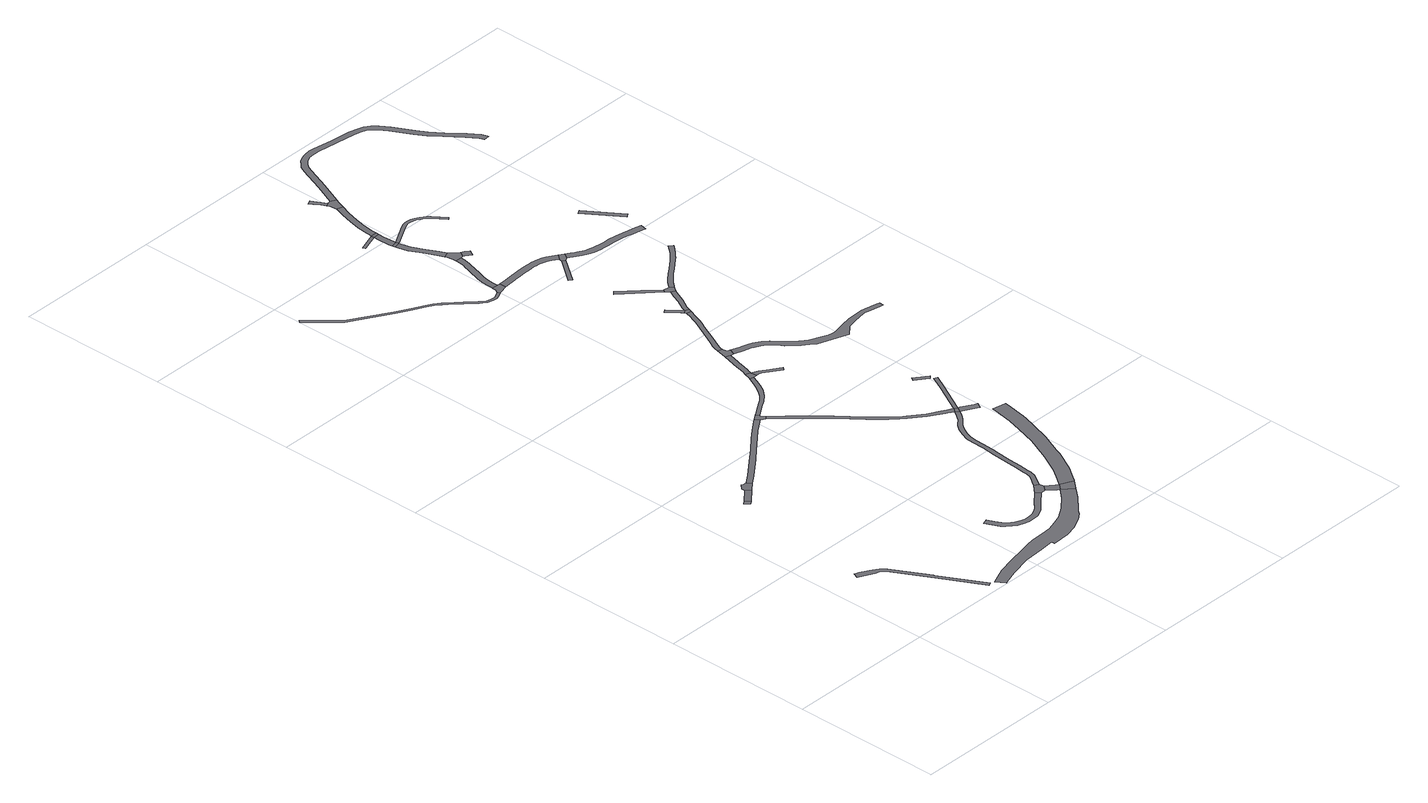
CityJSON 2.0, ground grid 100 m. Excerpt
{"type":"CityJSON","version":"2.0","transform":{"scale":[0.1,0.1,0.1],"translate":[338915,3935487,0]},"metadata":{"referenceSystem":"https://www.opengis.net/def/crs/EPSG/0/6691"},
"CityObjects":{
"road1":{"type":"Road","attributes":{"RoadStructureAttribute.sectionType":"1"},"geometry":[{"type":"MultiSurface","lod":"1","boundaries":[[[0,1,2,3,4,5,6,7,8,9,10,11,12,13,14,15,16,17,18]]]}]},
"road2":{"type":"Road","geometry":[{"type":"MultiSurface","lod":"1","boundaries":[[[19,20,21,22]]]}]},
"road3":{"type":"Road","attributes":{"RoadStructureAttribute.sectionType":"1"},"geometry":[{"type":"MultiSurface","lod":"1","boundaries":[[[23,21,20,24]]]}]},
"road4":{"type":"Road","geometry":[{"type":"MultiSurface","lod":"1","boundaries":[[[25,26,27,28,29,23,24,30]]]}]},
"road5":{"type":"Road","attributes":{"function":"3","RoadStructureAttribute.sectionType":"1"},"geometry":[{"type":"MultiSurface","lod":"1","boundaries":[[[31,32,33,34,35,36,37,38,39,40,41,42,43,44,45,46,47,48,49,50,51,52,53,54,55,56,57,58,59,60,61]]]}]},
"road6":{"type":"Road","attributes":{"RoadStructureAttribute.sectionType":"1"},"geometry":[{"type":"MultiSurface","lod":"1","boundaries":[[[62,63,64,65,66,67,68,69,70,71,72,73,74,75,25,30]]]}]},
"road7":{"type":"Road","attributes":{"RoadStructureAttribute.sectionType":"1"},"geometry":[{"type":"MultiSurface","lod":"1","boundaries":[[[76,77,78,79,80,81,82,83,84,85,86,87,88,89,90,91,92,93,94,95,96,97,98,99,100,101,102,103,104,105]]]}]},
"road8":{"type":"Road","geometry":[{"type":"MultiSurface","lod":"1","boundaries":[[[106,107,108,109,110,111,69,68,112,113,114,115]]]}]},
"road9":{"type":"Road","geometry":[{"type":"MultiSurface","lod":"1","boundaries":[[[116,105,104,117,118,119,120,121]]]}]},
"road10":{"type":"Road","attributes":{"RoadStructureAttribute.sectionType":"1"},"geometry":[{"type":"MultiSurface","lod":"1","boundaries":[[[122,123,119,118,124,61]]]}]},
"road11":{"type":"Road","attributes":{"RoadStructureAttribute.sectionType":"1"},"geometry":[{"type":"MultiSurface","lod":"1","boundaries":[[[125,126,127,128,129,130,131,132,133,134,135,136,137,138,139,140,141,142,143,144,145,146,147,148,149,150,151,152,153,154,155,156]]]}]},
"road12":{"type":"Road","geometry":[{"type":"MultiSurface","lod":"1","boundaries":[[[60,157,122,61]]]}]},
"road13":{"type":"Road","attributes":{"RoadStructureAttribute.sectionType":"1"},"geometry":[{"type":"MultiSurface","lod":"1","boundaries":[[[158,159,160,161,162,163,164,165,166,110,109,167,168,169,170,171,172,173,174]]]}]},
"road14":{"type":"Road","attributes":{"RoadStructureAttribute.sectionType":"1"},"geometry":[{"type":"MultiSurface","lod":"1","boundaries":[[[114,175,176,177,178,179,180,181,182,183,184,185,186,187,188,189,190,191,192,193,194,195,196,197,198,199,115]]]}]},
"road15":{"type":"Road","attributes":{"RoadStructureAttribute.sectionType":"1"},"geometry":[{"type":"MultiSurface","lod":"1","boundaries":[[[200,201,202,203,204,205,206,207,208,209,210,211,212,213,214,215,216,217,121,120,218,219,220,221,222,223,224,225,226,227,228,229,230,231,232,233,234,235,236,237,186]]]}]},
"road16":{"type":"Road","geometry":[{"type":"MultiSurface","lod":"1","boundaries":[[[238,158,174,239,240,241]]]}]},
"road17":{"type":"Road","attributes":{"function":"3","RoadStructureAttribute.sectionType":"1"},"geometry":[{"type":"MultiSurface","lod":"1","boundaries":[[[157,242,243,244,245,246,247,248,249,250,251,252,253,254,255,256,257,258,259,260,261,122]]]}]},
"road18":{"type":"Road","attributes":{"RoadStructureAttribute.sectionType":"1"},"geometry":[{"type":"MultiSurface","lod":"1","boundaries":[[[240,262,263,264,265,266,267,268,269,270,271,272,273,274,275,241]]]}]},
"road19":{"type":"Road","attributes":{"RoadStructureAttribute.sectionType":"1"},"geometry":[{"type":"MultiSurface","lod":"1","boundaries":[[[239,276,277,278,279,280,281,240]]]}]},
"road20":{"type":"Road","geometry":[{"type":"MultiSurface","lod":"1","boundaries":[[[282,283,284,285,286,287,270,269,288]]]}]},
"road21":{"type":"Road","geometry":[{"type":"MultiSurface","lod":"1","boundaries":[[[289,290,291,292,293,294,295,125,156]]]}]},
"road22":{"type":"Road","geometry":[{"type":"MultiSurface","lod":"1","boundaries":[[[237,296,187,186]]]}]},
"road23":{"type":"Road","attributes":{"RoadStructureAttribute.sectionType":"1"},"geometry":[{"type":"MultiSurface","lod":"1","boundaries":[[[297,298,299,300,301,302,296,237]]]}]},
"road24":{"type":"Road","attributes":{"RoadStructureAttribute.sectionType":"1"},"geometry":[{"type":"MultiSurface","lod":"1","boundaries":[[[303,304,305,306,307,308,309,310,311,312,313,314,315,316,317,318,319,320,293,292]]]}]},
"road25":{"type":"Road","attributes":{"RoadStructureAttribute.sectionType":"1"},"geometry":[{"type":"MultiSurface","lod":"1","boundaries":[[[321,322,323,324,325,326,327,324,328,329,330,331]]]}]},
"road26":{"type":"Road","attributes":{"RoadStructureAttribute.sectionType":"1"},"geometry":[{"type":"MultiSurface","lod":"1","boundaries":[[[332,333,334,335,336,337,338,339,340,286,285,341,342,343,344,345,346,347,348,349]]]}]},
"road27":{"type":"Road","attributes":{"RoadStructureAttribute.sectionType":"1"},"geometry":[{"type":"MultiSurface","lod":"1","boundaries":[[[296,350,351,352,353,187]]]}]},
"road28":{"type":"Road","geometry":[{"type":"MultiSurface","lod":"1","boundaries":[[[331,330,354,355,356]]]}]},
"road29":{"type":"Road","attributes":{"RoadStructureAttribute.sectionType":"1"},"geometry":[{"type":"MultiSurface","lod":"1","boundaries":[[[357,358,359,360,361,355,354,362,363,364,365,366]]]}]},
"road30":{"type":"Road","geometry":[{"type":"MultiSurface","lod":"1","boundaries":[[[325,324,323,367,368]]]}]},
"road31":{"type":"Road","geometry":[{"type":"MultiSurface","lod":"1","boundaries":[[[369,370,312,311,371,372,373,357,366]]]}]},
"road32":{"type":"Road","geometry":[{"type":"MultiSurface","lod":"1","boundaries":[[[374,375,376,377]]]}]},
"road33":{"type":"Road","geometry":[{"type":"MultiSurface","lod":"1","boundaries":[[[378,379,380,381,382,383]]]}]},
"road34":{"type":"Road","geometry":[{"type":"MultiSurface","lod":"1","boundaries":[[[371,384,385,386,387,372]]]}]},
"road35":{"type":"Road","attributes":{"RoadStructureAttribute.sectionType":"1"},"geometry":[{"type":"MultiSurface","lod":"1","boundaries":[[[388,389,390,391,392,393,394,395,396,397,398,291,290,399,400,401,402,403,404,405,406,407,408,409,410,411,412,413]]]}]},
"road36":{"type":"Road","geometry":[{"type":"MultiSurface","lod":"1","boundaries":[[[414,378,383,332,349]]]}]},
"road37":{"type":"Road","attributes":{"RoadStructureAttribute.sectionType":"1"},"geometry":[{"type":"MultiSurface","lod":"1","boundaries":[[[367,415,416,417,418,419,420,421,422,423,424,368]]]}]},
"road38":{"type":"Road","attributes":{"RoadStructureAttribute.sectionType":"1"},"geometry":[{"type":"MultiSurface","lod":"1","boundaries":[[[425,426,427,428,429,430]]]}]},
"road39":{"type":"Road","attributes":{"RoadStructureAttribute.sectionType":"1"},"geometry":[{"type":"MultiSurface","lod":"1","boundaries":[[[414,431,432,433,434,435,436,437,438,378]]]}]},
"road40":{"type":"Road","attributes":{"RoadStructureAttribute.sectionType":"1"},"geometry":[{"type":"MultiSurface","lod":"1","boundaries":[[[439,440,441,442]]]}]},
"road41":{"type":"Road","attributes":{"RoadStructureAttribute.sectionType":"1"},"geometry":[{"type":"MultiSurface","lod":"1","boundaries":[[[443,444,445,446,447,448]]]}]},
"road42":{"type":"Road","attributes":{"RoadStructureAttribute.sectionType":"1"},"geometry":[{"type":"MultiSurface","lod":"1","boundaries":[[[449,450,451,452,453,454,455,456,457,458,459,460,461,462,463,464,465,466,467,468,469,470,331,356]]]}]},
"road43":{"type":"Road","geometry":[{"type":"MultiSurface","lod":"1","boundaries":[[[471,420,419,472,473,474,443,448]]]}]},
"road44":{"type":"Road","attributes":{"RoadStructureAttribute.sectionType":"1"},"geometry":[{"type":"MultiSurface","lod":"1","boundaries":[[[475,476,477,478,479,480,481,482,483,484,485,486,487,488,489,490,491,492,493,494,495,496,497,498,499,500,282,288,501,502,503,504,505,506,507,508,509,510,511,512,513,514,515,516,517,518,519,520,521,522,523,524]]]}]},
"road45":{"type":"Road","geometry":[{"type":"MultiSurface","lod":"1","boundaries":[[[429,525,435,434,526,527,430]]]}]},
"road46":{"type":"Road","geometry":[{"type":"MultiSurface","lod":"1","boundaries":[[[441,528,529,413,412,442]]]}]},
"road47":{"type":"Road","attributes":{"RoadStructureAttribute.sectionType":"1"},"geometry":[{"type":"MultiSurface","lod":"1","boundaries":[[[530,531,532,533,534,535,536,537,538,539,540,541,542,543,544,545,546,547,548,549,550,551,552,553,554,555,556,557,527,526]]]}]},
"road48":{"type":"Road","attributes":{"RoadStructureAttribute.sectionType":"1"},"geometry":[{"type":"MultiSurface","lod":"1","boundaries":[[[558,559,560,561,562,563,564,565,566,567,568,569,570,571,572,529,528,573,574,575,576,577,578,579,580,581,582,583,584,585,586,587]]]}]},
"road49":{"type":"Road","attributes":{"RoadStructureAttribute.sectionType":"1"},"geometry":[{"type":"MultiSurface","lod":"1","boundaries":[[[588,589,590,591,592,593,594,595,596,597,598,599,600,601,602,603,604,605,606,607,608,609,610,611,612,613,614,615,616,617,618,619,620,621,622,623,624,625,626,627,628,629,630,631,632,633,634,635,636,637,638,639,640,474,473]]]}]},
"road50":{"type":"Road","attributes":{"RoadStructureAttribute.sectionType":"1"},"geometry":[{"type":"MultiSurface","lod":"1","boundaries":[[[641,642,643,644]]]}]}
},
"vertices":[
[303,634,0],[317,628,0],[352,617,0],[375,592,0],[397,557,0],[513,342,0],[665,60,0],[688,72,0],[530,364,0],[528,369,0],[419,570,0],[395,608,0],[367,639,0],[334,664,0],[318,672,0],[261,700,0],[234,712,0],[231,714,0],[217,676,0],
[363,1635,0],[383,1652,0],[357,1683,0],[337,1665,0],
[444,1756,0],[470,1725,0],
[505,1800,0],[476,1802,0],[470,1808,0],[444,1781,0],[444,1758,0],[525,1772,0],
[1611,356,0],[1527,285,0],[1455,238,0],[1391,214,0],[1333,198,0],[1266,190,0],[1178,190,0],[1124,180,0],[1044,162,0],[958,143,0],[922,134,0],[849,117,0],[826,111,0],[762,84,0],[714,61,0],[752,4,0],[754,5,0],[854,40,0],[1004,76,0],[1142,85,0],[1235,95,0],[1237,71,0],[1357,79,0],[1429,99,0],[1509,137,0],[1556,173,0],[1576,196,0],[1591,211,0],[1675,291,0],[1737,362,0],[1668,421,0],
[590,1820,0],[722,1925,0],[798,1987,0],[887,2062,0],[947,2111,0],[1021,2164,0],[1039,2177,0],[1020,2205,0],[1001,2192,0],[927,2138,0],[865,2088,0],[776,2013,0],[713,1962,0],[570,1847,0],
[1467,439,0],[1430,404,0],[1413,391,0],[1390,379,0],[1371,372,0],[1343,368,0],[1312,367,0],[1284,375,0],[1249,388,0],[1227,402,0],[1205,424,0],[1190,443,0],[1170,481,0],[1152,526,0],[1118,513,0],[1136,465,0],[1159,422,0],[1177,399,0],[1204,373,0],[1233,355,0],[1272,339,0],[1307,330,0],[1346,331,0],[1381,336,0],[1405,345,0],[1433,360,0],[1454,376,0],[1492,412,0],[1568,479,0],[1543,507,0],
[1075,2190,0],[1067,2201,0],[1070,2207,0],[1072,2211,0],[1058,2231,0],[1034,2215,0],[1046,2175,0],[1057,2169,0],[1068,2160,0],[1086,2177,0],
[1546,508,0],[1585,480,0],[1600,481,0],[1632,518,0],[1628,546,0],[1598,564,0],
[1702,459,0],[1686,473,0],[1655,433,0],
[995,4176,0],[971,4162,0],[947,4153,0],[921,4154,0],[891,4163,0],[871,4178,0],[854,4191,0],[792,4253,0],[755,4290,0],[698,4339,0],[661,4369,0],[619,4391,0],[544,4431,0],[449,4479,0],[191,4632,0],[19,4825,0],[5,4810,0],[178,4616,0],[441,4463,0],[536,4415,0],[610,4376,0],[652,4354,0],[687,4325,0],[743,4277,0],[779,4241,0],[842,4178,0],[859,4165,0],[883,4147,0],[919,4137,0],[949,4136,0],[978,4146,0],[1004,4161,0],
[1787,419,0],
[1312,2508,0],[1297,2472,0],[1275,2426,0],[1250,2384,0],[1219,2345,0],[1184,2313,0],[1160,2298,0],[1129,2279,0],[1063,2234,0],[1144,2259,0],[1195,2291,0],[1238,2325,0],[1257,2347,0],[1274,2368,0],[1301,2414,0],[1322,2460,0],[1338,2497,0],
[1149,2078,0],[1240,1980,0],[1334,1874,0],[1455,1731,0],[1475,1709,0],[1541,1637,0],[1584,1591,0],[1619,1562,0],[1713,1493,0],[1806,1436,0],[1817,1430,0],[1851,1406,0],[1873,1435,0],[1872,1435,0],[1836,1451,0],[1805,1469,0],[1728,1513,0],[1634,1582,0],[1600,1609,0],[1559,1653,0],[1491,1728,0],[1473,1747,0],[1353,1890,0],[1258,1997,0],[1167,2095,0],
[1829,1370,0],[1810,1344,0],[1810,1343,0],[1761,1299,0],[1733,1262,0],[1710,1216,0],[1694,1170,0],[1688,1118,0],[1688,1037,0],[1683,988,0],[1679,942,0],[1670,843,0],[1664,761,0],[1660,695,0],[1658,673,0],[1651,643,0],[1627,605,0],[1619,593,0],[1644,575,0],[1653,590,0],[1678,631,0],[1688,668,0],[1690,693,0],[1694,759,0],[1700,842,0],[1709,939,0],[1712,984,0],[1716,1037,0],[1716,1057,0],[1716,1116,0],[1722,1163,0],[1736,1205,0],[1757,1247,0],[1782,1281,0],[1812,1307,0],[1831,1325,0],[1853,1355,0],[1876,1388,0],
[1315,2514,0],[1364,2499,0],[1361,2544,0],[1329,2555,0],
[1796,430,0],[1814,456,0],[1869,532,0],[1939,673,0],[1956,712,0],[2014,847,0],[2056,984,0],[2077,1056,0],[2087,1089,0],[2112,1234,0],[2114,1250,0],[2019,1265,0],[2019,1243,0],[1996,1110,0],[1967,1011,0],[1927,879,0],[1902,821,0],[1855,712,0],[1789,580,0],[1738,509,0],
[1367,2561,0],[1367,2562,0],[1370,2571,0],[1372,2577,0],[1382,2617,0],[1392,2661,0],[1395,2670,0],[1415,2748,0],[1383,2760,0],[1362,2679,0],[1359,2668,0],[1349,2625,0],[1338,2581,0],[1331,2562,0],
[1384,2500,0],[1404,2497,0],[1512,2423,0],[1528,2443,0],[1448,2496,0],[1406,2521,0],
[1455,2787,0],[1441,2791,0],[1433,2807,0],[1430,2826,0],[1400,2834,0],[1389,2787,0],[1441,2746,0],
[1009,4163,0],[1069,4180,0],[1067,4223,0],[1050,4224,0],[1010,4224,0],[1009,4223,0],[1008,4199,0],
[1895,1423,0],
[1888,1381,0],[1968,1339,0],[1985,1330,0],[2004,1365,0],[1987,1374,0],[1910,1415,0],
[1050,4263,0],[1052,4303,0],[1060,4339,0],[1079,4402,0],[1085,4425,0],[1109,4496,0],[1115,4536,0],[1115,4539,0],[1116,4567,0],[1076,4568,0],[1075,4540,0],[1070,4506,0],[1067,4497,0],[1047,4437,0],[1021,4349,0],[1019,4337,0],[1012,4308,0],[1010,4264,0],
[980,4968,0],[977,5046,0],[978,5080,0],[938,5081,0],[932,5098,0],[814,5056,0],[820,5039,0],[937,5045,0],[940,4963,0],[943,4946,0],[983,4953,0],
[1568,3226,0],[1554,3183,0],[1545,3160,0],[1533,3129,0],[1504,3069,0],[1454,2961,0],[1428,2909,0],[1417,2888,0],[1407,2862,0],[1434,2848,0],[1435,2851,0],[1445,2875,0],[1481,2948,0],[1531,3057,0],[1541,3076,0],[1561,3118,0],[1582,3173,0],[1598,3220,0],
[2002,1626,0],[2048,1716,0],[2026,1727,0],[1980,1637,0],
[947,4925,0],[986,4932,0],[992,4936,0],
[1101,4660,0],[1082,4706,0],[1045,4781,0],[1006,4857,0],[990,4912,0],[951,4903,0],[969,4842,0],[1009,4763,0],[1045,4689,0],[1064,4645,0],
[979,5100,0],[939,5101,0],
[1067,4637,0],[1076,4590,0],[1137,4573,0],[1160,4608,0],[1137,4623,0],
[2032,1761,0],[1944,1822,0],[1930,1801,0],[2014,1742,0],
[1579,3254,0],[1551,3289,0],[1507,3344,0],[1487,3329,0],[1549,3251,0],[1559,3238,0],
[1146,4567,0],[1186,4542,0],[1207,4577,0],[1179,4596,0],
[1470,4204,0],[1452,4213,0],[1428,4223,0],[1405,4231,0],[1381,4235,0],[1353,4238,0],[1328,4239,0],[1290,4238,0],[1232,4236,0],[1180,4231,0],[1103,4225,0],[1106,4181,0],[1141,4184,0],[1183,4187,0],[1203,4189,0],[1234,4192,0],[1292,4194,0],[1328,4195,0],[1349,4194,0],[1375,4191,0],[1394,4188,0],[1413,4182,0],[1434,4173,0],[1449,4166,0],[1485,4143,0],[1515,4176,0],
[1607,3243,0],
[979,5133,0],[988,5207,0],[1005,5276,0],[1025,5357,0],[1048,5421,0],[1010,5434,0],[987,5368,0],[966,5286,0],[948,5214,0],[939,5135,0],
[1564,3576,0],[1451,3688,0],[1430,3669,0],[1562,3544,0],[1641,3469,0],[1656,3484,0],
[1617,3271,0],[1652,3334,0],[1674,3387,0],[1693,3428,0],[1666,3441,0],[1646,3400,0],[1625,3347,0],[1590,3284,0],
[1362,3958,0],[1382,3943,0],[1501,4104,0],[1481,4119,0],
[1018,5514,0],[966,5606,0],[939,5593,0],[954,5568,0],[979,5527,0],[995,5500,0],
[1131,5015,0],[1155,5026,0],[1174,5031,0],[1192,5031,0],[1209,5028,0],[1231,5020,0],[1256,5006,0],[1275,4995,0],[1288,4984,0],[1299,4972,0],[1363,4889,0],[1379,4901,0],[1315,4984,0],[1303,4998,0],[1285,5012,0],[1265,5024,0],[1239,5038,0],[1214,5047,0],[1193,5051,0],[1172,5051,0],[1148,5045,0],[1122,5033,0],
[1005,5482,0],[1065,5468,0],[1078,5499,0],[1041,5515,0],
[2392,2479,0],[2372,2483,0],[2286,2499,0],[2269,2502,0],[2209,2504,0],[2149,2500,0],[2089,2487,0],[2046,2477,0],[2007,2469,0],[1982,2469,0],[1950,2474,0],[1914,2488,0],[1839,2522,0],[1793,2553,0],[1790,2556,0],[1790,2557,0],[1758,2588,0],[1731,2616,0],[1678,2682,0],[1646,2713,0],[1645,2714,0],[1613,2732,0],[1595,2740,0],[1575,2748,0],[1526,2763,0],[1520,2765,0],[1507,2724,0],[1524,2719,0],[1561,2708,0],[1570,2704,0],[1594,2693,0],[1604,2687,0],[1620,2678,0],[1646,2653,0],[1687,2602,0],[1698,2587,0],[1728,2557,0],[1765,2520,0],[1806,2489,0],[1839,2463,0],[2022,2394,0],[2032,2390,0],[2095,2441,0],[2103,2446,0],[2155,2457,0],[2218,2468,0],[2263,2473,0],[2281,2469,0],[2366,2453,0],[2387,2449,0],
[1668,3444,0],[1719,3460,0],[1695,3479,0],
[1524,4118,0],[1548,4155,0],
[1724,3468,0],[1755,3502,0],[1777,3523,0],[1814,3554,0],[1855,3585,0],[1892,3615,0],[1924,3639,0],[1948,3659,0],[1962,3674,0],[1970,3680,0],[1974,3685,0],[1982,3692,0],[2010,3723,0],[2033,3751,0],[2010,3771,0],[1987,3743,0],[1960,3713,0],[1953,3706,0],[1949,3702,0],[1941,3696,0],[1927,3681,0],[1905,3662,0],[1874,3639,0],[1837,3609,0],[1795,3577,0],[1757,3546,0],[1733,3523,0],[1701,3487,0],
[2061,4029,0],[2023,4037,0],[1973,4047,0],[1932,4056,0],[1881,4063,0],[1826,4069,0],[1786,4071,0],[1754,4073,0],[1729,4075,0],[1706,4079,0],[1687,4084,0],[1655,4094,0],[1625,4108,0],[1589,4129,0],[1578,4136,0],[1555,4098,0],[1587,4080,0],[1604,4069,0],[1639,4053,0],[1675,4041,0],[1698,4035,0],[1724,4032,0],[1751,4030,0],[1783,4027,0],[1823,4025,0],[1876,4020,0],[1924,4013,0],[1964,4004,0],[2014,3994,0],[2052,3986,0],
[1142,5647,0],[1182,5752,0],[1205,5811,0],[1223,5850,0],[1240,5868,0],[1258,5886,0],[1271,5893,0],[1297,5904,0],[1317,5908,0],[1344,5911,0],[1376,5908,0],[1510,5890,0],[1637,5875,0],[1688,5863,0],[1719,5851,0],[1748,5830,0],[1773,5806,0],[1806,5752,0],[1873,5623,0],[1914,5556,0],[1972,5482,0],[2053,5381,0],[2099,5315,0],[2109,5291,0],[2110,5286,0],[2149,5291,0],[2148,5302,0],[2134,5334,0],[2085,5405,0],[2004,5506,0],[1947,5579,0],[1908,5643,0],[1841,5771,0],[1805,5831,0],[1779,5856,0],[1774,5861,0],[1757,5873,0],[1738,5886,0],[1700,5901,0],[1644,5915,0],[1515,5930,0],[1381,5948,0],[1344,5951,0],[1311,5948,0],[1285,5943,0],[1254,5929,0],[1233,5918,0],[1211,5895,0],[1190,5873,0],[1168,5827,0],[1156,5796,0],[1149,5778,0],[1105,5662,0],
[2096,4165,0],[1934,4395,0],[1910,4378,0],[2072,4147,0]
]}
